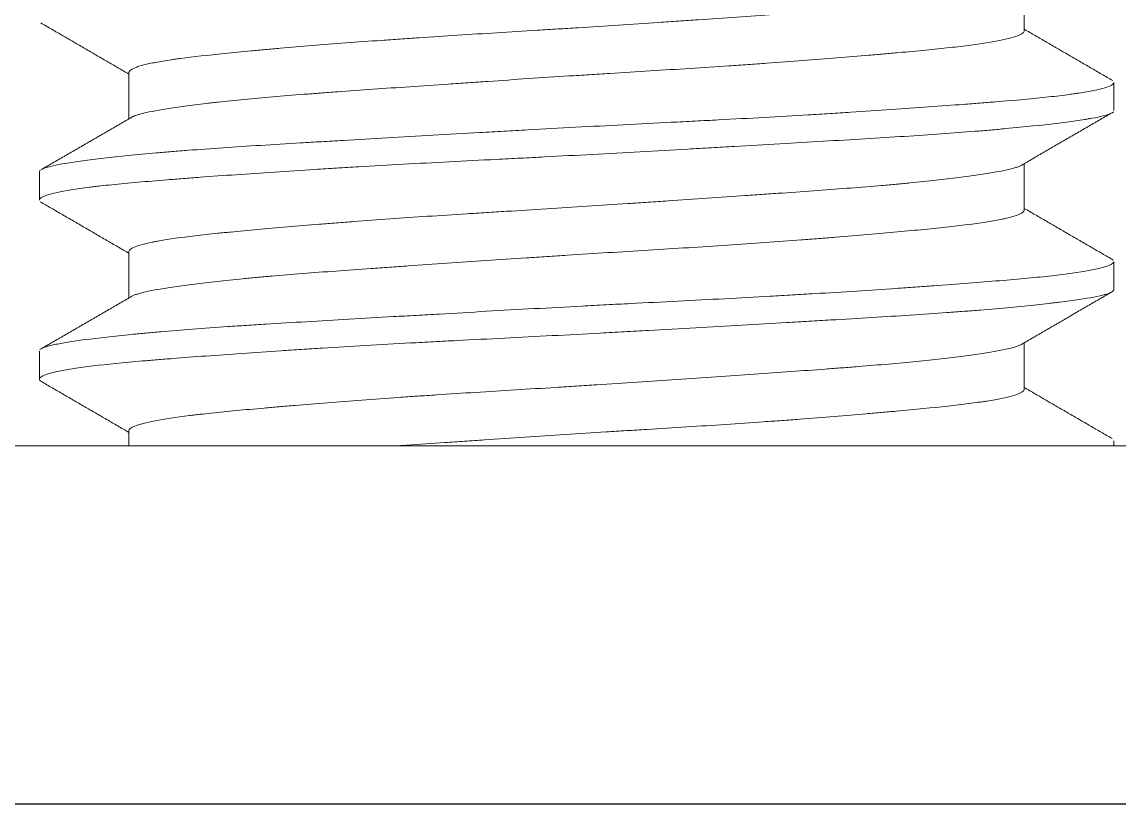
# Model space of a CAD drawing. Extents: x 9509 to 10103, y -15405 to -14985.
# Drawn here: x 9591.32 to 9597.44, y -15296.72 to -15292.35 of the extents above; entities that cross this region are included whole.
import ezdxf

# ---------------------------------------------------------------- set-up
doc = ezdxf.new("R2010")
doc.units = 0
doc.header["$MEASUREMENT"] = 0
doc.linetypes.add('HIDDEN2', pattern=[4.7625, 3.175, -1.5875])
doc.layers.get('0').update_dxf_attribs({"linetype": 'CONTINUOUS'})
doc.layers.add('1', color=4, linetype='HIDDEN2')

msp = doc.modelspace()

# ---------------------------------------------------------------- linework, layer by layer
at = {"color": 7, "linetype": 'Continuous'}
msp.add_line((9627.1654, -15296.7163), (9575.4154, -15296.7163), dxfattribs=at)
at = {"layer": '1', "color": 7, "linetype": 'Continuous', "lineweight": 18}
for p, q in [((9596.9153, -15292.4001), (9596.9153, -15292.1415)), ((9591.9153, -15292.6324), (9591.9153, -15292.8912)), ((9597.4153, -15292.8444), (9597.4153, -15292.6883)), ((9596.9153, -15293.3995), (9596.9153, -15293.1415)), ((9591.4153, -15293.1884), (9591.4153, -15293.3436)), ((9591.9153, -15293.6332), (9591.9153, -15293.891)), ((9597.4153, -15293.8437), (9597.4153, -15293.689)), ((9591.4153, -15294.1886), (9591.4153, -15294.3444)), ((9596.9153, -15294.4), (9596.9153, -15294.1413)), ((9591.9153, -15294.6324), (9591.9153, -15294.7163)), ((9597.4153, -15294.7163), (9597.4153, -15294.6882)), ((9575.4154, -15294.7163), (9628.9624, -15294.7163)), ((9575.4154, -15296.7163), (9628.9624, -15296.7163))]:
    msp.add_line(p, q, dxfattribs=at)
for points, knots in [([(9596.8969, -15292.1521), (9596.8792, -15292.161), (9596.849, -15292.1698), (9596.7946, -15292.1813), (9596.7826, -15292.1836), (9596.7571, -15292.1884), (9596.7436, -15292.1907), (9596.7007, -15292.1979), (9596.6374, -15292.2075), (9596.562, -15292.2174), (9596.5009, -15292.2249), (9596.4797, -15292.2274), (9596.4359, -15292.2324), (9596.4131, -15292.2349), (9596.3431, -15292.2424), (9596.294, -15292.2474), (9596.1911, -15292.2572), (9596.1373, -15292.2619), (9596.025, -15292.2713), (9595.9664, -15292.276), (9595.8751, -15292.2829), (9595.844, -15292.2853), (9595.7807, -15292.29), (9595.7486, -15292.2923), (9595.5867, -15292.304), (9595.4515, -15292.3133), (9595.2403, -15292.3279), (9595.1685, -15292.3328), (9595.0586, -15292.3403), (9595.0216, -15292.3428), (9594.9476, -15292.3479), (9594.9105, -15292.3504), (9594.7247, -15292.3629), (9594.5748, -15292.373), (9594.386, -15292.385), (9594.3481, -15292.3874), (9594.2723, -15292.3922), (9594.2342, -15292.3945), (9594.1202, -15292.4016), (9594.0451, -15292.4062), (9593.8222, -15292.42), (9593.6771, -15292.4291), (9593.4999, -15292.441), (9593.4646, -15292.4434), (9593.4121, -15292.447), (9593.3947, -15292.4482), (9593.36, -15292.4507), (9593.3428, -15292.4519), (9593.2573, -15292.458), (9593.1908, -15292.4629), (9592.9971, -15292.4777), (9592.8755, -15292.4878), (9592.7474, -15292.4989), (9592.7333, -15292.5002), (9592.7053, -15292.5026), (9592.6914, -15292.5039), (9592.6503, -15292.5075), (9592.6236, -15292.51), (9592.5456, -15292.5171), (9592.4963, -15292.5218), (9592.3567, -15292.5357), (9592.2745, -15292.5448), (9592.1945, -15292.5555), (9592.1858, -15292.5567), (9592.1688, -15292.5591), (9592.144, -15292.5626), (9592.121, -15292.5662), (9592.0775, -15292.5735), (9592.0261, -15292.5832), (9591.9876, -15292.5931), (9591.9637, -15292.6007), (9591.9565, -15292.6032), (9591.9439, -15292.6082), (9591.9384, -15292.6108), (9591.9245, -15292.6183), (9591.9188, -15292.6233), (9591.9157, -15292.6299), (9591.9153, -15292.6316), (9591.9153, -15292.6332)], [0, 0, 0, 0, 0.058173, 0.058173, 0.073197, 0.073197, 0.088221, 0.088221, 0.118269, 0.148317, 0.148317, 0.163341, 0.163341, 0.178365, 0.178365, 0.208413, 0.208413, 0.238461, 0.238461, 0.268509, 0.268509, 0.283533, 0.283533, 0.298557, 0.298557, 0.358654, 0.358654, 0.388702, 0.388702, 0.403726, 0.403726, 0.41875, 0.41875, 0.478846, 0.478846, 0.49387, 0.49387, 0.508894, 0.508894, 0.538942, 0.538942, 0.599038, 0.599038, 0.614062, 0.614062, 0.621574, 0.621574, 0.629086, 0.629086, 0.659134, 0.659134, 0.71923, 0.71923, 0.726742, 0.726742, 0.734254, 0.734254, 0.749278, 0.749278, 0.779327, 0.779327, 0.839423, 0.839423, 0.846935, 0.846935, 0.854447, 0.869471, 0.869471, 0.899519, 0.929567, 0.929567, 0.944591, 0.944591, 0.959615, 0.959615, 0.989663, 0.989663, 1, 1, 1, 1]), ([(9591.9326, -15292.881), (9591.9394, -15292.8775), (9591.9481, -15292.874), (9591.9658, -15292.8682), (9591.9737, -15292.8659), (9591.9913, -15292.8612), (9592.0009, -15292.8589), (9592.0535, -15292.8471), (9592.1084, -15292.8376), (9592.2091, -15292.823), (9592.2458, -15292.8181), (9592.3055, -15292.8106), (9592.3262, -15292.8081), (9592.3584, -15292.8043), (9592.3694, -15292.803), (9592.3916, -15292.8005), (9592.4029, -15292.7992), (9592.5058, -15292.7879), (9592.6072, -15292.778), (9592.7738, -15292.7638), (9592.8463, -15292.7579), (9592.9227, -15292.7521), (9592.9536, -15292.7497), (9592.9692, -15292.7485), (9593.0163, -15292.745), (9593.048, -15292.7427), (9593.2088, -15292.731), (9593.3434, -15292.7216), (9593.5543, -15292.7071), (9593.6261, -15292.7022), (9593.7178, -15292.6959), (9593.7363, -15292.6946), (9593.7731, -15292.6921), (9593.8285, -15292.6884), (9593.8841, -15292.6846), (9594.07, -15292.672), (9594.2202, -15292.6619), (9594.41, -15292.6497), (9594.448, -15292.6473), (9594.5243, -15292.6425), (9594.5627, -15292.6401), (9594.677, -15292.633), (9594.7525, -15292.6283), (9594.9765, -15292.6145), (9595.1228, -15292.6053), (9595.3018, -15292.5934), (9595.3375, -15292.591), (9595.4083, -15292.5862), (9595.4432, -15292.5838), (9595.5466, -15292.5764), (9595.6137, -15292.5715), (9595.8094, -15292.5567), (9595.9326, -15292.5466), (9596.0772, -15292.5341), (9596.1057, -15292.5316), (9596.1612, -15292.5267), (9596.1882, -15292.5242), (9596.2673, -15292.517), (9596.3673, -15292.5077), (9596.4566, -15292.4984), (9596.5195, -15292.4915), (9596.5398, -15292.4891), (9596.579, -15292.4844), (9596.5979, -15292.4821), (9596.6887, -15292.4702), (9596.748, -15292.4606), (9596.8177, -15292.4458), (9596.8377, -15292.4408), (9596.8627, -15292.4332), (9596.8702, -15292.4307), (9596.8802, -15292.4269), (9596.8834, -15292.4256), (9596.8892, -15292.4231), (9596.8919, -15292.4218), (9596.9042, -15292.4155), (9596.9105, -15292.4105), (9596.9146, -15292.4036), (9596.9152, -15292.4017), (9596.9153, -15292.3998)], [0, 0, 0, 0, 0.022924, 0.022924, 0.038006, 0.038006, 0.053088, 0.053088, 0.113417, 0.113417, 0.143581, 0.143581, 0.158663, 0.158663, 0.166204, 0.166204, 0.173745, 0.173745, 0.234073, 0.234073, 0.264237, 0.271778, 0.271778, 0.279319, 0.279319, 0.294401, 0.294401, 0.354729, 0.354729, 0.384893, 0.384893, 0.392434, 0.392434, 0.399975, 0.415057, 0.415057, 0.475385, 0.475385, 0.490467, 0.490467, 0.505549, 0.505549, 0.535714, 0.535714, 0.596042, 0.596042, 0.611124, 0.611124, 0.626206, 0.626206, 0.65637, 0.65637, 0.716698, 0.716698, 0.73178, 0.73178, 0.746862, 0.746862, 0.777026, 0.80719, 0.80719, 0.822272, 0.822272, 0.837354, 0.837354, 0.897682, 0.897682, 0.927846, 0.927846, 0.942929, 0.942929, 0.95047, 0.95047, 0.958011, 0.958011, 0.988175, 0.988175, 1, 1, 1, 1]), ([(9591.4316, -15293.1718), (9591.4349, -15293.1702), (9591.4387, -15293.1686), (9591.4673, -15293.158), (9591.5071, -15293.1491), (9591.5763, -15293.1376), (9591.5911, -15293.1353), (9591.6227, -15293.1306), (9591.6396, -15293.1282), (9591.6929, -15293.1211), (9591.732, -15293.1163), (9591.8592, -15293.1017), (9591.9574, -15293.0918), (9592.0971, -15293.0794), (9592.1258, -15293.0769), (9592.1851, -15293.0719), (9592.2157, -15293.0695), (9592.3091, -15293.0622), (9592.3738, -15293.0575), (9592.5756, -15293.0437), (9592.7198, -15293.0348), (9592.9125, -15293.0234), (9592.9517, -15293.0211), (9593.0313, -15293.0164), (9593.0714, -15293.0141), (9593.1928, -15293.007), (9593.2751, -15293.0023), (9593.5255, -15292.9879), (9593.6976, -15292.978), (9593.9191, -15292.9654), (9593.9638, -15292.9629), (9594.0531, -15292.9579), (9594.0977, -15292.9554), (9594.2316, -15292.9479), (9594.3208, -15292.9431), (9594.5883, -15292.9288), (9594.7665, -15292.9199), (9594.9889, -15292.9085), (9595.0332, -15292.9062), (9595.1209, -15292.9017), (9595.1644, -15292.8994), (9595.2938, -15292.8926), (9595.4637, -15292.8835), (9595.6281, -15292.874), (9595.7493, -15292.8668), (9595.8094, -15292.8632), (9595.8686, -15292.8595), (9595.908, -15292.8571), (9595.9276, -15292.8558), (9596.1021, -15292.8447), (9596.2468, -15292.8347), (9596.4489, -15292.82), (9596.5137, -15292.8152), (9596.6071, -15292.8081), (9596.6376, -15292.8058), (9596.6824, -15292.8023), (9596.6971, -15292.8011), (9596.7262, -15292.7988), (9596.7405, -15292.7977), (9596.8672, -15292.7874), (9596.966, -15292.7784), (9597.0938, -15292.7646), (9597.133, -15292.76), (9597.1777, -15292.754), (9597.1864, -15292.7528), (9597.2034, -15292.7504), (9597.2117, -15292.7492), (9597.2357, -15292.7456), (9597.2507, -15292.7431), (9597.3209, -15292.7309), (9597.3613, -15292.721), (9597.3986, -15292.706), (9597.4071, -15292.701), (9597.4127, -15292.6949), (9597.4136, -15292.6936), (9597.4148, -15292.6912), (9597.4152, -15292.69), (9597.4153, -15292.6887), (9597.4153, -15292.6887)], [0, 0, 0, 0, 0.010397, 0.010397, 0.06947, 0.06947, 0.084239, 0.084239, 0.099007, 0.099007, 0.128544, 0.128544, 0.187618, 0.187618, 0.202386, 0.202386, 0.217155, 0.217155, 0.246692, 0.246692, 0.305765, 0.305765, 0.320534, 0.320534, 0.335302, 0.335302, 0.364839, 0.364839, 0.423913, 0.423913, 0.438681, 0.438681, 0.45345, 0.45345, 0.482986, 0.482986, 0.54206, 0.54206, 0.556829, 0.556829, 0.571597, 0.571597, 0.601134, 0.630671, 0.630671, 0.645439, 0.652823, 0.652823, 0.660208, 0.660208, 0.719281, 0.719281, 0.748818, 0.748818, 0.763587, 0.763587, 0.770971, 0.770971, 0.778355, 0.778355, 0.837429, 0.837429, 0.866966, 0.866966, 0.87435, 0.87435, 0.881734, 0.881734, 0.896502, 0.896502, 0.955576, 0.955576, 0.985113, 0.985113, 0.992497, 0.992497, 0.999881, 1, 1, 1, 1]), ([(9597.4048, -15292.8575), (9597.3953, -15292.8634), (9597.3792, -15292.8691), (9597.3392, -15292.8793), (9597.3178, -15292.8838), (9597.2859, -15292.8896), (9597.2793, -15292.8907), (9597.2656, -15292.893), (9597.2584, -15292.8942), (9597.2363, -15292.8977), (9597.2207, -15292.9), (9597.138, -15292.9118), (9597.0577, -15292.9214), (9596.9163, -15292.9362), (9596.8657, -15292.9411), (9596.7844, -15292.9486), (9596.7563, -15292.9512), (9596.6989, -15292.9561), (9596.6696, -15292.9586), (9596.5794, -15292.9659), (9596.5166, -15292.9706), (9596.3857, -15292.9799), (9596.3176, -15292.9845), (9596.1759, -15292.9936), (9596.1024, -15292.9981), (9595.9498, -15293.0073), (9595.872, -15293.0119), (9595.6337, -15293.0258), (9595.4687, -15293.0352), (9595.2547, -15293.0475), (9595.2115, -15293.05), (9595.1243, -15293.0549), (9595.0802, -15293.0575), (9594.948, -15293.065), (9594.7712, -15293.075), (9594.5935, -15293.0849), (9594.4152, -15293.0945), (9594.3259, -15293.0992), (9594.1914, -15293.1062), (9594.1465, -15293.1085), (9594.0566, -15293.1131), (9594.0119, -15293.1153), (9593.8786, -15293.1221), (9593.7909, -15293.1266), (9593.5309, -15293.1401), (9593.3619, -15293.1492), (9593.1563, -15293.1612), (9593.1153, -15293.1636), (9593.0347, -15293.1685), (9592.9949, -15293.1709), (9592.8775, -15293.1783), (9592.7255, -15293.1881), (9592.5113, -15293.203), (9592.3777, -15293.2128), (9592.2972, -15293.2188), (9592.2812, -15293.22), (9592.2498, -15293.2224), (9592.2032, -15293.2259), (9592.1585, -15293.2294), (9592.0716, -15293.2363), (9591.9623, -15293.2453), (9591.8658, -15293.2543), (9591.7984, -15293.2612), (9591.7659, -15293.2647), (9591.7353, -15293.2682), (9591.7153, -15293.2705), (9591.7055, -15293.2717), (9591.6198, -15293.2824), (9591.5593, -15293.292), (9591.4913, -15293.3068), (9591.4724, -15293.3118), (9591.45, -15293.3193), (9591.4435, -15293.3218), (9591.4352, -15293.3256), (9591.4326, -15293.3268), (9591.4281, -15293.3293), (9591.419, -15293.335), (9591.4151, -15293.3406), (9591.4153, -15293.3449)], [0, 0, 0, 0, 0.037453, 0.037453, 0.066714, 0.066714, 0.074029, 0.074029, 0.081344, 0.081344, 0.095974, 0.095974, 0.154494, 0.154494, 0.183755, 0.183755, 0.198385, 0.198385, 0.213015, 0.213015, 0.242275, 0.242275, 0.271535, 0.271535, 0.300796, 0.300796, 0.330056, 0.330056, 0.388577, 0.388577, 0.403207, 0.403207, 0.417837, 0.417837, 0.447097, 0.476357, 0.476357, 0.505618, 0.505618, 0.520248, 0.520248, 0.534878, 0.534878, 0.564138, 0.564138, 0.622659, 0.622659, 0.637289, 0.637289, 0.651919, 0.651919, 0.681179, 0.71044, 0.7397, 0.7397, 0.747015, 0.747015, 0.75433, 0.76896, 0.76896, 0.798221, 0.827481, 0.827481, 0.842111, 0.849426, 0.849426, 0.856741, 0.856741, 0.915262, 0.915262, 0.944522, 0.944522, 0.959152, 0.959152, 0.966467, 0.966467, 0.973782, 1, 1, 1, 1]), ([(9596.9029, -15293.1487), (9596.8995, -15293.1508), (9596.8954, -15293.1529), (9596.8854, -15293.1573), (9596.8793, -15293.1596), (9596.8444, -15293.1711), (9596.8033, -15293.1802), (9596.7355, -15293.1921), (9596.7211, -15293.1945), (9596.6907, -15293.1993), (9596.6745, -15293.2018), (9596.6241, -15293.2091), (9596.5875, -15293.2141), (9596.4695, -15293.2289), (9596.3797, -15293.2389), (9596.2534, -15293.2513), (9596.2274, -15293.2538), (9596.174, -15293.2587), (9596.1467, -15293.2611), (9596.0634, -15293.2682), (9596.0058, -15293.2729), (9595.8272, -15293.2867), (9595.7002, -15293.2959), (9595.5312, -15293.3077), (9595.4969, -15293.3101), (9595.4278, -15293.3149), (9595.393, -15293.3174), (9595.2879, -15293.3246), (9595.1458, -15293.3344), (9594.9999, -15293.3443), (9594.8891, -15293.3518), (9594.8519, -15293.3543), (9594.777, -15293.3594), (9594.7393, -15293.3619), (9594.6255, -15293.3695), (9594.5499, -15293.3745), (9594.399, -15293.3842), (9594.3237, -15293.389), (9594.1734, -15293.3983), (9594.0985, -15293.4029), (9593.9863, -15293.4098), (9593.949, -15293.4121), (9593.8744, -15293.4168), (9593.8371, -15293.4191), (9593.6529, -15293.4308), (9593.5108, -15293.4401), (9593.3053, -15293.4545), (9593.2381, -15293.4594), (9593.1393, -15293.4669), (9593.1067, -15293.4694), (9593.0423, -15293.4744), (9593.0107, -15293.4769), (9592.8556, -15293.4894), (9592.7407, -15293.4994), (9592.5819, -15293.5137), (9592.5312, -15293.5185), (9592.4708, -15293.5243), (9592.4588, -15293.5255), (9592.4353, -15293.5278), (9592.4006, -15293.5313), (9592.3677, -15293.5348), (9592.2616, -15293.5464), (9592.1886, -15293.5556), (9592.1124, -15293.5676), (9592.0907, -15293.5713), (9592.0707, -15293.5749), (9592.0577, -15293.5774), (9592.0514, -15293.5786), (9592.0211, -15293.5848), (9592.0003, -15293.5898), (9591.9481, -15293.6048), (9591.9266, -15293.6148), (9591.9167, -15293.6272), (9591.9156, -15293.6297), (9591.9153, -15293.6326), (9591.9153, -15293.633), (9591.9153, -15293.6335)], [0, 0, 0, 0, 0.01324, 0.01324, 0.028149, 0.028149, 0.087787, 0.087787, 0.102696, 0.102696, 0.117605, 0.117605, 0.147424, 0.147424, 0.207061, 0.207061, 0.221971, 0.221971, 0.23688, 0.23688, 0.266699, 0.266699, 0.326336, 0.326336, 0.341246, 0.341246, 0.356155, 0.356155, 0.385974, 0.415793, 0.415793, 0.430702, 0.430702, 0.445611, 0.445611, 0.47543, 0.47543, 0.505249, 0.505249, 0.535067, 0.535067, 0.549977, 0.549977, 0.564886, 0.564886, 0.624524, 0.624524, 0.654342, 0.654342, 0.669252, 0.669252, 0.684161, 0.684161, 0.743798, 0.743798, 0.773617, 0.773617, 0.781072, 0.781072, 0.788526, 0.803436, 0.803436, 0.863073, 0.863073, 0.877983, 0.885437, 0.885437, 0.892892, 0.892892, 0.922711, 0.922711, 0.982348, 0.982348, 0.997258, 0.997258, 1, 1, 1, 1]), ([(9591.4153, -15293.1879), (9591.4153, -15293.1855), (9591.4164, -15293.1832), (9591.419, -15293.1802), (9591.4197, -15293.1795), (9591.4204, -15293.1789)], [0, 0, 0, 0, 0.787467, 0.787467, 1, 1, 1, 1]), ([(9591.927, -15293.8842), (9591.9303, -15293.8821), (9591.9343, -15293.8801), (9591.9442, -15293.8756), (9591.9503, -15293.8733), (9591.985, -15293.8617), (9592.026, -15293.8525), (9592.1071, -15293.8383), (9592.1374, -15293.8334), (9592.188, -15293.8261), (9592.2057, -15293.8236), (9592.2424, -15293.8186), (9592.2615, -15293.8161), (9592.3603, -15293.8037), (9592.4504, -15293.7936), (9592.5768, -15293.7813), (9592.6157, -15293.7776), (9592.6563, -15293.7739), (9592.6837, -15293.7715), (9592.6976, -15293.7703), (9592.7676, -15293.7643), (9592.8256, -15293.7596), (9593.0053, -15293.7456), (9593.1328, -15293.7365), (9593.3017, -15293.7246), (9593.336, -15293.7222), (9593.3882, -15293.7186), (9593.4057, -15293.7174), (9593.4408, -15293.7149), (9593.4584, -15293.7137), (9593.5467, -15293.7076), (9593.6182, -15293.7027), (9593.8354, -15293.6879), (9593.9835, -15293.6778), (9594.1731, -15293.6651), (9594.2114, -15293.6626), (9594.2876, -15293.6576), (9594.3257, -15293.6551), (9594.4396, -15293.6478), (9594.5153, -15293.643), (9594.7415, -15293.629), (9594.8912, -15293.6199), (9595.1139, -15293.6058), (9595.1867, -15293.6011), (9595.3295, -15293.5916), (9595.4694, -15293.5821), (9595.6037, -15293.5723), (9595.7022, -15293.5648), (9595.7347, -15293.5623), (9595.799, -15293.5573), (9595.8308, -15293.5547), (9595.9865, -15293.5421), (9596.1013, -15293.5321), (9596.2596, -15293.5178), (9596.31, -15293.5131), (9596.3819, -15293.506), (9596.4053, -15293.5037), (9596.4508, -15293.499), (9596.4727, -15293.4966), (9596.5784, -15293.485), (9596.6506, -15293.4757), (9596.7407, -15293.4612), (9596.7676, -15293.4563), (9596.7973, -15293.4501), (9596.8031, -15293.4489), (9596.8141, -15293.4464), (9596.8301, -15293.4426), (9596.844, -15293.4388), (9596.8863, -15293.4263), (9596.9065, -15293.4162), (9596.9145, -15293.404), (9596.9153, -15293.4017), (9596.9153, -15293.3995)], [0, 0, 0, 0, 0.013291, 0.013291, 0.028257, 0.028257, 0.088123, 0.088123, 0.118056, 0.118056, 0.133022, 0.133022, 0.147989, 0.147989, 0.207855, 0.207855, 0.222821, 0.230304, 0.230304, 0.237788, 0.237788, 0.267721, 0.267721, 0.327587, 0.327587, 0.342553, 0.342553, 0.350036, 0.350036, 0.357519, 0.357519, 0.387452, 0.387452, 0.447318, 0.447318, 0.462285, 0.462285, 0.477251, 0.477251, 0.507184, 0.507184, 0.56705, 0.56705, 0.596983, 0.596983, 0.626916, 0.656849, 0.656849, 0.671815, 0.671815, 0.686782, 0.686782, 0.746648, 0.746648, 0.776581, 0.776581, 0.791547, 0.791547, 0.806514, 0.806514, 0.86638, 0.86638, 0.896312, 0.896312, 0.903796, 0.903796, 0.911279, 0.926245, 0.926245, 0.986111, 0.986111, 1, 1, 1, 1]), ([(9591.425, -15294.1754), (9591.4305, -15294.172), (9591.4381, -15294.1686), (9591.4611, -15294.1607), (9591.4783, -15294.1562), (9591.51, -15294.1494), (9591.5217, -15294.1471), (9591.5468, -15294.1425), (9591.5603, -15294.1402), (9591.6324, -15294.1287), (9591.7047, -15294.1192), (9591.8346, -15294.1046), (9591.8816, -15294.0997), (9591.9449, -15294.0934), (9591.9578, -15294.0921), (9591.984, -15294.0896), (9592.0238, -15294.0859), (9592.0652, -15294.0822), (9592.1502, -15294.0748), (9592.2097, -15294.0699), (9592.3345, -15294.0603), (9592.3998, -15294.0557), (9592.5019, -15294.0488), (9592.5541, -15294.0454), (9592.6079, -15294.042), (9592.6441, -15294.0397), (9592.6625, -15294.0385), (9592.7545, -15294.0328), (9592.83, -15294.0283), (9593.0618, -15294.0146), (9593.2233, -15294.0053), (9593.4342, -15293.9931), (9593.4768, -15293.9907), (9593.5414, -15293.987), (9593.5631, -15293.9858), (9593.6064, -15293.9833), (9593.715, -15293.9771), (9593.8244, -15293.9708), (9594.0883, -15293.9559), (9594.2662, -15293.9459), (9594.4686, -15293.9352), (9594.4911, -15293.934), (9594.5362, -15293.9317), (9594.5588, -15293.9305), (9594.6264, -15293.927), (9594.6713, -15293.9247), (9594.8053, -15293.9179), (9594.8937, -15293.9134), (9595.1565, -15293.8999), (9595.3283, -15293.8909), (9595.5177, -15293.8803), (9595.5387, -15293.8791), (9595.5805, -15293.8767), (9595.6427, -15293.8732), (9595.7037, -15293.8696), (9595.8241, -15293.8623), (9595.9805, -15293.8526), (9596.1285, -15293.8427), (9596.2364, -15293.8353), (9596.2895, -15293.8315), (9596.3414, -15293.8278), (9596.3758, -15293.8253), (9596.3928, -15293.8241), (9596.4772, -15293.8179), (9596.5415, -15293.8131), (9596.6639, -15293.8038), (9596.78, -15293.7947), (9596.8839, -15293.7856), (9596.957, -15293.7788), (9596.9806, -15293.7765), (9597.0262, -15293.7719), (9597.0482, -15293.7696), (9597.1532, -15293.758), (9597.2219, -15293.7485), (9597.3026, -15293.7339), (9597.3258, -15293.7289), (9597.3548, -15293.7214), (9597.3635, -15293.7189), (9597.3789, -15293.7138), (9597.3856, -15293.7113), (9597.4026, -15293.7038), (9597.4099, -15293.6989), (9597.4144, -15293.6923), (9597.4151, -15293.6906), (9597.4153, -15293.6888)], [0, 0, 0, 0, 0.022045, 0.022045, 0.051361, 0.051361, 0.066018, 0.066018, 0.080676, 0.080676, 0.139306, 0.139306, 0.168622, 0.168622, 0.17595, 0.17595, 0.183279, 0.197937, 0.197937, 0.227252, 0.227252, 0.256567, 0.256567, 0.271225, 0.278554, 0.278554, 0.285883, 0.285883, 0.315198, 0.315198, 0.373828, 0.373828, 0.388486, 0.388486, 0.395815, 0.395815, 0.403143, 0.432459, 0.432459, 0.491089, 0.491089, 0.498418, 0.498418, 0.505747, 0.505747, 0.520404, 0.520404, 0.54972, 0.54972, 0.60835, 0.60835, 0.615679, 0.615679, 0.623008, 0.637665, 0.637665, 0.666981, 0.696296, 0.696296, 0.710953, 0.718282, 0.718282, 0.725611, 0.725611, 0.754926, 0.754926, 0.784241, 0.813557, 0.813557, 0.828214, 0.828214, 0.842872, 0.842872, 0.901502, 0.901502, 0.930818, 0.930818, 0.945475, 0.945475, 0.960133, 0.960133, 0.989448, 0.989448, 1, 1, 1, 1]), ([(9597.4153, -15293.8447), (9597.4153, -15293.8448), (9597.4153, -15293.845), (9597.4149, -15293.8498), (9597.4106, -15293.8545), (9597.4001, -15293.8602), (9597.3977, -15293.8613), (9597.3925, -15293.8636), (9597.3896, -15293.8648), (9597.3803, -15293.8682), (9597.3731, -15293.8704), (9597.3322, -15293.8817), (9597.284, -15293.8907), (9597.1891, -15293.9046), (9597.1536, -15293.9094), (9597.1044, -15293.9154), (9597.0943, -15293.9167), (9597.0736, -15293.9191), (9597.0421, -15293.9228), (9597.0087, -15293.9264), (9596.8934, -15293.9387), (9596.7882, -15293.9487), (9596.6407, -15293.961), (9596.5952, -15293.9646), (9596.5479, -15293.9682), (9596.5159, -15293.9706), (9596.4997, -15293.9718), (9596.418, -15293.9777), (9596.3502, -15293.9823), (9596.1403, -15293.9959), (9595.9913, -15294.0049), (9595.7938, -15294.0164), (9595.7537, -15294.0188), (9595.6927, -15294.0223), (9595.6722, -15294.0235), (9595.6311, -15294.0259), (9595.5279, -15294.0318), (9595.4231, -15294.0378), (9595.1684, -15294.0524), (9594.9945, -15294.0624), (9594.7941, -15294.0737), (9594.7717, -15294.0749), (9594.7269, -15294.0775), (9594.7044, -15294.0787), (9594.637, -15294.0825), (9594.5921, -15294.0849), (9594.4576, -15294.0923), (9594.3683, -15294.097), (9594.101, -15294.1109), (9593.924, -15294.1197), (9593.7043, -15294.1311), (9593.6604, -15294.1334), (9593.5736, -15294.138), (9593.5306, -15294.1402), (9593.4028, -15294.1471), (9593.2357, -15294.1564), (9593.075, -15294.166), (9592.9568, -15294.1733), (9592.9178, -15294.1757), (9592.8406, -15294.1807), (9592.8024, -15294.1832), (9592.6893, -15294.1907), (9592.544, -15294.2006), (9592.4096, -15294.2104), (9592.2806, -15294.22), (9592.2188, -15294.2247), (9592.1301, -15294.2316), (9592.1013, -15294.2339), (9592.045, -15294.2385), (9592.0175, -15294.2408), (9591.8848, -15294.2522), (9591.7931, -15294.2612), (9591.6765, -15294.2752), (9591.6411, -15294.2799), (9591.5935, -15294.2872), (9591.5785, -15294.2896), (9591.5504, -15294.2945), (9591.5373, -15294.297), (9591.4771, -15294.3094), (9591.4448, -15294.3194), (9591.42, -15294.3342), (9591.4156, -15294.3391), (9591.4152, -15294.3463), (9591.416, -15294.3487), (9591.4198, -15294.3534), (9591.4227, -15294.3557), (9591.4266, -15294.358)], [0, 0, 0, 0, 0.000888, 0.000888, 0.028641, 0.028641, 0.035579, 0.035579, 0.042518, 0.042518, 0.056394, 0.056394, 0.111901, 0.111901, 0.139654, 0.139654, 0.146592, 0.146592, 0.15353, 0.167407, 0.167407, 0.222913, 0.222913, 0.23679, 0.243728, 0.243728, 0.250666, 0.250666, 0.278419, 0.278419, 0.333925, 0.333925, 0.347802, 0.347802, 0.35474, 0.35474, 0.361679, 0.389432, 0.389432, 0.444938, 0.444938, 0.451876, 0.451876, 0.458814, 0.458814, 0.472691, 0.472691, 0.500444, 0.500444, 0.55595, 0.55595, 0.569827, 0.569827, 0.583703, 0.583703, 0.611456, 0.63921, 0.63921, 0.653086, 0.653086, 0.666963, 0.666963, 0.694716, 0.722469, 0.722469, 0.750222, 0.750222, 0.764099, 0.764099, 0.777975, 0.777975, 0.833481, 0.833481, 0.861234, 0.861234, 0.875111, 0.875111, 0.888988, 0.888988, 0.944494, 0.944494, 0.972247, 0.972247, 0.986123, 0.986123, 1, 1, 1, 1]), ([(9596.896, -15294.1525), (9596.8919, -15294.1545), (9596.8871, -15294.1566), (9596.8755, -15294.1609), (9596.8649, -15294.1644), (9596.8524, -15294.1678), (9596.8436, -15294.1702), (9596.839, -15294.1713), (9596.7956, -15294.1818), (9596.7443, -15294.1912), (9596.6487, -15294.2057), (9596.6138, -15294.2106), (9596.5566, -15294.218), (9596.5367, -15294.2205), (9596.4954, -15294.2255), (9596.4739, -15294.228), (9596.3639, -15294.2406), (9596.2657, -15294.2505), (9596.1036, -15294.2648), (9596.047, -15294.2695), (9595.9583, -15294.2766), (9595.9281, -15294.2789), (9595.8668, -15294.2836), (9595.8357, -15294.2859), (9595.6783, -15294.2975), (9595.5461, -15294.3068), (9595.3382, -15294.3211), (9595.2673, -15294.326), (9595.1223, -15294.336), (9595.0491, -15294.341), (9594.8284, -15294.356), (9594.6793, -15294.366), (9594.4903, -15294.3783), (9594.4524, -15294.3808), (9594.3763, -15294.3856), (9594.3381, -15294.3881), (9594.2241, -15294.3952), (9594.1487, -15294.3998), (9593.9247, -15294.4136), (9593.7779, -15294.4227), (9593.5977, -15294.4345), (9593.5617, -15294.4369), (9593.4904, -15294.4417), (9593.4552, -15294.4441), (9593.3509, -15294.4513), (9593.2831, -15294.4561), (9593.0848, -15294.4708), (9592.9595, -15294.4808), (9592.8116, -15294.4934), (9592.7824, -15294.4959), (9592.7256, -15294.5008), (9592.6979, -15294.5033), (9592.6167, -15294.5106), (9592.5651, -15294.5153), (9592.4672, -15294.5246), (9592.4208, -15294.5292), (9592.3552, -15294.5362), (9592.3234, -15294.5396), (9592.293, -15294.5431), (9592.2732, -15294.5455), (9592.2634, -15294.5467), (9592.1771, -15294.5573), (9592.1136, -15294.5667), (9592.0372, -15294.5813), (9592.0149, -15294.5862), (9591.9863, -15294.5937), (9591.9776, -15294.5963), (9591.9657, -15294.6), (9591.962, -15294.6013), (9591.9549, -15294.6038), (9591.9516, -15294.6051), (9591.9258, -15294.6157), (9591.9148, -15294.6249), (9591.9153, -15294.6337)], [0, 0, 0, 0, 0.013221, 0.013221, 0.028245, 0.035757, 0.035757, 0.043269, 0.043269, 0.103365, 0.103365, 0.133413, 0.133413, 0.148437, 0.148437, 0.163461, 0.163461, 0.223557, 0.223557, 0.253605, 0.253605, 0.268629, 0.268629, 0.283653, 0.283653, 0.34375, 0.34375, 0.373798, 0.373798, 0.403846, 0.403846, 0.463942, 0.463942, 0.478966, 0.478966, 0.49399, 0.49399, 0.524038, 0.524038, 0.584134, 0.584134, 0.599158, 0.599158, 0.614182, 0.614182, 0.64423, 0.64423, 0.704326, 0.704326, 0.71935, 0.71935, 0.734374, 0.734374, 0.764422, 0.764422, 0.79447, 0.79447, 0.809494, 0.817006, 0.817006, 0.824518, 0.824518, 0.884614, 0.884614, 0.914662, 0.914662, 0.929687, 0.929687, 0.937199, 0.937199, 0.944711, 0.944711, 1, 1, 1, 1]), ([(9593.4217, -15294.7163), (9593.4365, -15294.7152), (9593.521, -15294.7094), (9593.6074, -15294.7035), (9593.7163, -15294.696), (9593.7529, -15294.6935), (9593.8267, -15294.6885), (9593.8641, -15294.6859), (9594.0511, -15294.6732), (9594.2015, -15294.6631), (9594.4282, -15294.6485), (9594.504, -15294.6437), (9594.618, -15294.6366), (9594.656, -15294.6343), (9594.7321, -15294.6296), (9594.77, -15294.6272), (9594.9581, -15294.6156), (9595.1047, -15294.6065), (9595.3189, -15294.5923), (9595.3893, -15294.5875), (9595.4934, -15294.5802), (9595.5279, -15294.5777), (9595.5958, -15294.5728), (9595.6292, -15294.5703), (9595.7938, -15294.5579), (9595.9174, -15294.5479), (9596.0619, -15294.5354), (9596.0903, -15294.533), (9596.1461, -15294.528), (9596.1735, -15294.5256), (9596.2539, -15294.5183), (9596.3047, -15294.5136), (9596.4484, -15294.4995), (9596.5329, -15294.4904), (9596.6245, -15294.4786), (9596.6421, -15294.4762), (9596.6674, -15294.4726), (9596.6757, -15294.4714), (9596.6917, -15294.469), (9596.6996, -15294.4678), (9596.7377, -15294.4618), (9596.7648, -15294.4569), (9596.8361, -15294.4421), (9596.8705, -15294.4321), (9596.8941, -15294.4207), (9596.8966, -15294.4194), (9596.901, -15294.4169), (9596.9029, -15294.4156), (9596.9082, -15294.4118), (9596.9109, -15294.4093), (9596.9143, -15294.4045), (9596.9152, -15294.4022), (9596.9153, -15294.3999)], [0.3483948, 0.3483948, 0.3483948, 0.3483948, 0.3548074, 0.3848554, 0.3848554, 0.3998795, 0.3998795, 0.4149035, 0.4149035, 0.4749997, 0.4749997, 0.5050478, 0.5050478, 0.5200718, 0.5200718, 0.5350959, 0.5350959, 0.595192, 0.595192, 0.6252401, 0.6252401, 0.6402642, 0.6402642, 0.6552882, 0.6552882, 0.7153844, 0.7153844, 0.7304084, 0.7304084, 0.7454324, 0.7454324, 0.7754805, 0.7754805, 0.8355767, 0.8355767, 0.8506007, 0.8506007, 0.8581128, 0.8581128, 0.8656248, 0.8656248, 0.8956729, 0.8956729, 0.955769, 0.955769, 0.9632811, 0.9632811, 0.9707931, 0.9707931, 0.9858171, 0.9858171, 1, 1, 1, 1])]:
    msp.add_open_spline(points, degree=3, knots=knots, dxfattribs=at)
for points in [[(9591.4231, -15292.3558), (9591.6693, -15292.4986), (9591.9153, -15292.6415)], [(9597.4094, -15292.6776), (9597.1622, -15292.5344), (9596.9153, -15292.391)], [(9591.9391, -15292.8773), (9591.6819, -15293.0268), (9591.4243, -15293.176)], [(9596.8989, -15293.151), (9597.1562, -15293.0016), (9597.4136, -15292.8524)], [(9591.4201, -15293.3542), (9591.6677, -15293.4978), (9591.9153, -15293.6415)], [(9597.4125, -15293.6794), (9597.1639, -15293.5353), (9596.9153, -15293.391)], [(9591.9322, -15293.8812), (9591.675, -15294.0305), (9591.4177, -15294.1797)], [(9596.8916, -15294.1551), (9597.1486, -15294.0058), (9597.406, -15293.8566)], [(9591.418, -15294.353), (9591.6667, -15294.4972), (9591.9153, -15294.6415)], [(9597.4063, -15294.6761), (9597.1607, -15294.5337), (9596.9153, -15294.3911)]]:
    msp.add_open_spline(points, degree=2, dxfattribs=at)

doc.saveas('drawing.dxf')
